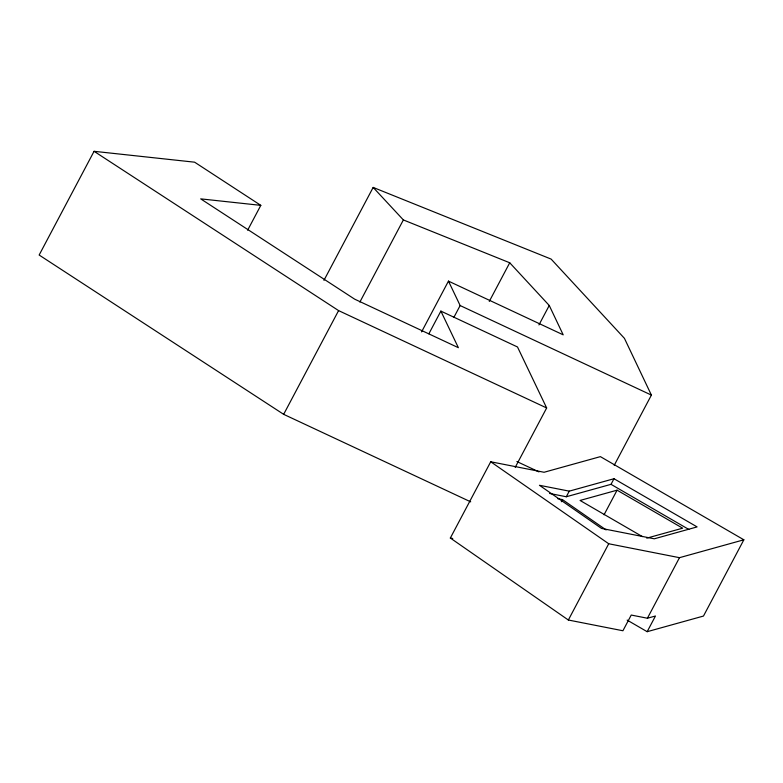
<?xml version="1.0" encoding="UTF-8"?>
<svg xmlns="http://www.w3.org/2000/svg" width="783" height="783" viewBox="0 0 783 783"><rect width="100%" height="100%" fill="white"/><g stroke="black" fill="none" stroke-linecap="round" stroke-linejoin="round"><path stroke-width="1.17" d="M247.643 230.212L260.808 205.361L194.624 162.189L94.068 151.305L39.15 255.033L283.661 414.334L470.71 501.854M323.956 280.343L373.158 187.421L551.115 259.085L624.433 338.344L651.397 395.092L614.215 465.327M283.661 414.334L338.589 310.606L94.068 151.305M359.877 302.052L403.362 219.935L373.158 187.421M421.577 331.904L448.463 281.117L563.192 334.83L549.245 305.478L509.733 262.775L403.362 219.935M428.869 333.803L440.878 311.105L517.494 346.977L546.661 407.963L515.194 467.382M453.846 317.438L460.14 305.546L448.463 281.117M489.277 301.426L509.733 262.775M538.949 324.925L549.245 305.478M647.159 631.695L655.469 615.996L647.414 618.237L631.235 615.047L622.925 630.755L568.35 620.019L450.342 538.029L490.716 461.774L544.077 472.266L600.395 456.636L743.85 539.8L703.477 616.055L647.159 631.695L627.154 620.097M561.333 501.737L562.468 499.603L606.13 529.944M549.588 493.466L566.285 496.755L569.261 491.147L613.989 478.726L697.105 526.91L654.294 538.802L601.52 528.417L539.438 485.284L569.261 491.147M566.285 496.755L611.014 484.334L613.989 478.726M604.045 514.793L617.082 490.178L682.649 528.182L646.778 538.146M568.35 620.019L608.724 543.764L679.478 557.682L743.85 539.8M647.414 618.237L679.478 557.682M617.082 490.178L580.056 500.454L642.442 536.629M260.808 205.361L200.693 198.862L354.65 299.155L458.368 347.691L440.878 311.105M557.702 498.663L562.468 499.603M450.342 538.029L452.74 538.498M460.14 305.546L651.397 395.092M338.589 310.606L546.661 407.963M516.878 461.549L538.988 471.904M611.014 484.334L688.874 529.474M490.716 461.774L608.724 543.764"/></g></svg>
